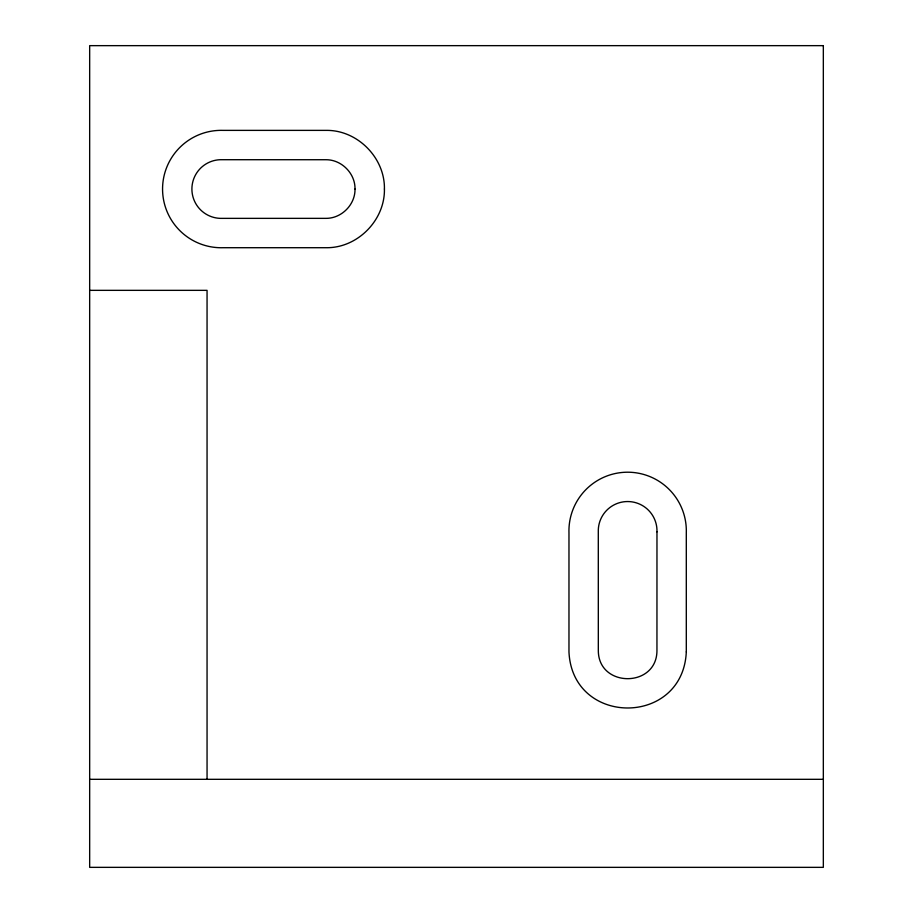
<?xml version="1.0" encoding="UTF-8"?>
<svg xmlns="http://www.w3.org/2000/svg" width="913" height="913" viewBox="0 0 913 913"><rect width="100%" height="100%" fill="white"/><g stroke="black" fill="none" stroke-linecap="round" stroke-linejoin="round"><path stroke-width="1.37" d="M89.668 290.345L207.057 290.345L207.057 779.314M89.668 779.314L823.332 779.314M656.972 531.834L656.949 650.513C657.006 688.06 598.266 688.06 598.323 650.513L598.3 531.834A29.342 29.342 0 0 1 627.63 501.545A29.342 29.342 0 0 1 656.972 531.834M355.009 189.037C355.328 204.546 341.679 218.355 326.192 218.355L222.19 218.367A29.342 29.342 0 0 1 191.901 189.037A29.342 29.342 0 0 1 222.19 159.707L326.192 159.729C341.679 159.729 355.328 173.538 355.009 189.037M384.419 189.037C385.035 219.725 358.295 247.332 327.607 247.708L223.137 247.708A58.694 58.694 0 0 1 162.56 189.037A58.694 58.694 0 0 1 223.137 130.376L327.607 130.376C358.295 130.753 385.035 158.36 384.419 189.037M686.302 651.916C682.89 726.668 572.383 726.668 568.97 651.916L568.97 532.77A58.694 58.694 0 0 1 627.63 472.204A58.694 58.694 0 0 1 686.302 532.77L686.302 651.916M823.332 45.65L89.668 45.65L89.668 867.35L823.332 867.35L823.332 45.65"/></g></svg>
